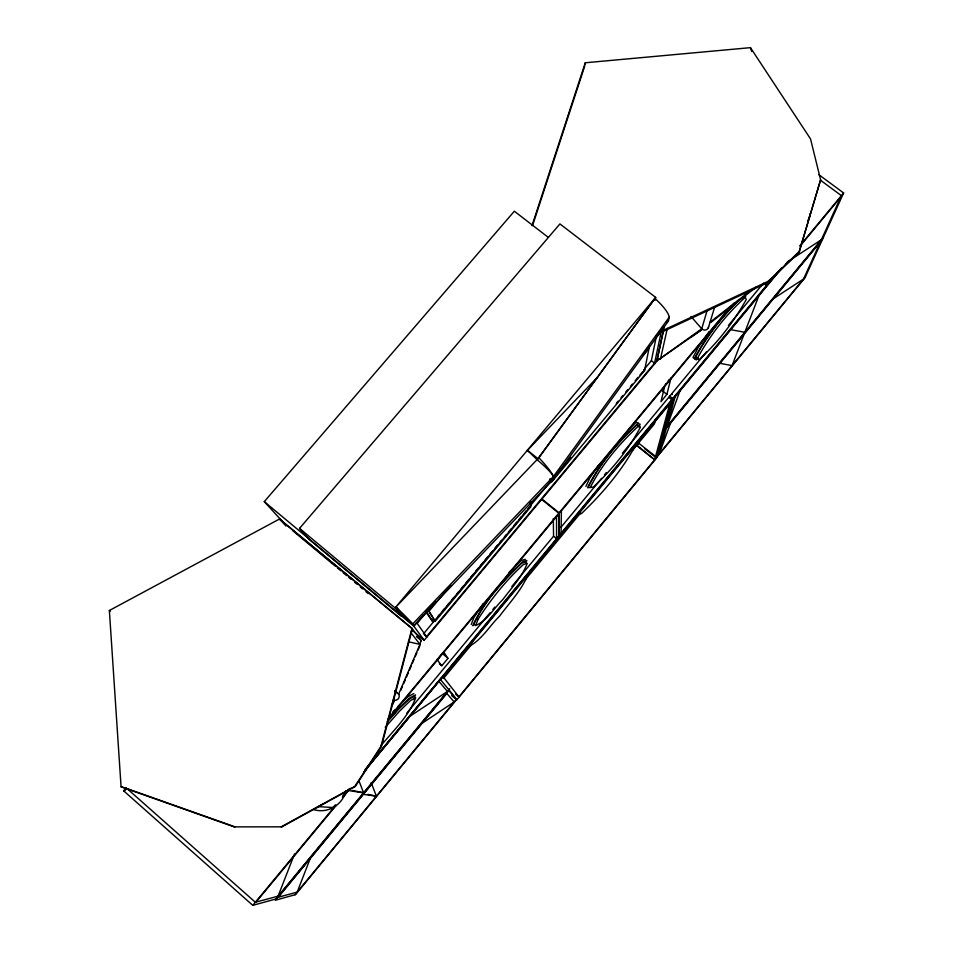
<?xml version="1.0" encoding="UTF-8"?>
<svg xmlns="http://www.w3.org/2000/svg" width="953" height="953" viewBox="0 0 953 953"><rect width="100%" height="100%" fill="white"/><g stroke="black" fill="none" stroke-linecap="round" stroke-linejoin="round"><path stroke-width="1.43" d="M558.684 536.742L558.803 513.202L541.435 499.241M558.97 536.408L559.113 512.833L541.745 498.872M561.067 533.871L561.388 510.832M585.202 64.578L585.261 62.779L750.452 47.65L810.538 138.947L820.604 179.807L798.983 252.521L767.677 282.648L663.205 331.418M443.693 651.876L447.886 658.428L441.847 665.706L439.381 663.812M411.243 633.102L411.994 628.349L279.527 519.004L109.369 610.504L121.067 786.797L234.188 826.87L281.909 826.835L355.278 786.511L381.414 746.556L412.363 628.837L280.218 519.766M655.14 300.195L655.676 297.384L559.935 223.931L299.54 528.391L309.368 539.577L401.32 616.162L395.066 607.919L299.54 528.391M550.953 481.289L551.716 481.896L644.597 370.55L649.458 346.046M644.728 368.668L651.375 360.699L656.522 335.539M654.342 364.237L661.62 329.964M660.417 359.317L667.326 328.404M655.473 419.654L654.437 423.894L632.673 450.15M664.491 387.144L660.965 401.689L666.886 394.351L670.983 378.091L670.328 378.484M391.48 705.458L394.28 700.205A4.086 4.026 -62.7 0 0 398.664 694.058L419.975 644.383L421.023 640.368L416.461 636.592M281.909 826.835L281.195 826.847L354.754 786.428L380.962 746.354L411.994 628.349L421.357 640.797M455.641 694.141L458.905 696.869L656.7 457.345L638.891 443.336L636.878 445.766L654.687 459.787L669.756 403.846M672.175 394.613L672.425 393.696M668.827 397.413L672.33 400.141L656.51 458.024L456.987 699.657L454.7 697.751M666.647 427.301L659.333 453.676L670.936 421.988M666.862 426.539L675.355 395.971M690.568 337.481L701.42 329.905L707.019 310.821M798.983 252.521L820.604 179.807M708.365 327.701L714.714 306.961M413.924 699.693L415.46 694.928L409.933 697.858L398.223 709.163L387.383 721.445M532.06 225.504L585.261 62.779M532.572 225.539L584.737 65.995M680.692 388.836L666.433 428.088L820.354 242.014M471.258 624.489L473.879 617.592L483.278 603.475M744.114 334.181L732.071 365.595L719.718 363.307M758.791 295.918L744.841 332.275L729.998 329.547M473.963 624.155C484.672 600.593 503.291 581.044 521.72 563.128L525.568 562.008M310.881 856.807L297.193 892.103L277.668 897.404M294.525 853.983L278.062 896.177L255.344 902.253L127.118 788.655M766.021 286.639L768.189 281.314L799.579 251.127M768.285 283.899L769.81 280.039M664.849 385.703L665.968 383.737M807.846 220.822L810.145 215.318M400.76 690.353L402.488 686.327M403.643 683.646L405.359 679.632M406.514 676.952L408.241 672.937M409.385 670.257L411.112 666.242M412.256 663.562L413.983 659.536M415.127 656.867L416.854 652.841M418.01 650.16L419.725 646.146M525.758 562.973L526.818 560.495L522.792 561.662C503.47 580.448 483.921 600.95 472.7 625.692L475.011 624.703M528.236 573.98C521.922 589.919 509.664 602.522 499.586 616.115C489.032 626.443 481.122 641.107 467.208 647.242M820.867 240.871L803.534 279.05L772.943 299.016M818.663 174.554L843.631 192.971L805.023 277.692L657.129 456.785L673.032 398.771L669.53 396.043M585.916 486.411L589.859 477.965L598.472 465.267M588.74 486.197C600.342 463.063 617.615 442.716 636.533 425.169L638.963 425.705M590.288 487.436C601.939 464.325 619.212 443.979 638.093 426.396L640.511 426.92C628.718 449.625 611.814 469.722 593.254 487.221L587.513 487.686C599.675 463.408 617.806 442.061 637.64 423.656L640.178 424.24L638.903 426.789M437.451 658.928L437.189 659.69L441.656 665.718M636.926 442.859C622.952 469.436 603.046 492.868 581.449 513.596L577.78 514.203M697.346 358.435C709.723 335.754 725.912 314.669 745.175 297.419L746.294 299.445C733.858 321.757 717.919 342.52 699.025 359.734L695.654 357.125C706.864 335.885 722.195 316.73 739.171 299.826M392.576 704.422L394.673 700.491L393.291 699.836M552.192 479.252A37.965 5.444 43.8 0 0 553.502 479.168L668.434 320.97L669.304 317.075A37.37 10.269 36 0 0 654.902 298.468L537.158 459.799A37.977 6.087 36.2 0 1 553.419 476.524L553.502 479.168L413.924 625.43A38.501 0.953 43.9 0 1 402.249 615.197L396.031 606.918A38.501 0.953 43.9 0 1 412.78 623.858L413.924 625.43M428.147 610.289L426.896 612.243L433.186 622.345L530.023 506.71M643.74 370.491L645.121 368.43M709.044 331.775L698.156 347.607L692.998 357.458L694.808 358.828M538.886 457.726L655.676 297.384L395.066 607.919L538.886 457.726A37.965 5.444 43.8 0 1 553.467 476.464L553.455 479.228A37.977 6.087 36.2 0 1 549.607 479.025M669.304 317.075L553.419 476.512L412.78 623.858M335.48 805.19L333.717 807.584L330.774 807.834M344.295 793.218L346.57 790.895L343.14 795.35M334.884 805.321L333.169 807.56L330.226 807.799M344.343 793.051L346.058 790.823A26.088 25.326 -68.8 0 1 313.656 809.609M335.42 805.368L333.717 807.584L318.028 806.607M275.703 899.048L449.709 688.709M664.706 429.148L823.452 237.261M448.982 690.127L276.287 898.882L252.783 905.35L123.628 790.823L126.177 787.821M664.491 429.922L822.939 238.369M278.252 897.238L446.826 693.45L444.348 695.094M295.001 894.76L456.296 699.442L451.734 695.619M657.32 456.106L805.476 276.692M406.597 713.38L490.033 612.803M492.868 609.372L494.774 607.085M511.832 586.512L553.55 536.229L553.324 518.48M560.888 527.378L601.593 478.311M604.428 474.892L606.322 472.605M622.416 453.211L706.649 351.669M728.414 325.426L763.436 283.208L766.462 285.495M342.306 797.137L348.941 789.132M365.059 769.69L558.97 535.777M561.079 533.239L768.737 282.755M252.783 905.35L335.146 806M342.746 796.827L348.441 789.954M365.547 769.321L441.156 678.131M342.794 797.173L349.441 789.155M365.595 769.667L781.627 267.769M799.65 246.017L843.631 192.971M256.023 902.074L336.195 805.356M342.806 797.387L350.347 788.286M363.546 772.371L438.952 681.407L436.486 683.027M672.33 400.141L440.584 679.703L456.987 699.657M675.093 396.877L780.471 269.759M801.211 244.742L840.808 196.973M443.3 677.071L672.079 401.046M443.455 678.465L471.842 644.216M525.77 579.15L580.639 512.94M388.24 718.491L730.617 306.437M388.562 718.836L733.941 303.125M655.902 336.802L664.324 326.724L656.855 361.223L424.204 640.273L413.936 626.276L423.561 614.768M425.467 612.481L429.279 607.931M417.164 623.357L434.782 602.356M656.593 336.897L661.358 331.191M530.309 502.576L530.666 506.877L435.211 621.308L428.314 610.563L435.878 601.498M435.211 621.308L429.029 611.147L450.793 585.106M643.239 355.064L648.922 348.262L648.123 347.654M423.358 633.995L434.759 620.332M437.606 616.913L439.512 614.637M442.359 611.218L444.265 608.943M447.112 605.524L449.018 603.249M451.865 599.83L453.759 597.555M456.618 594.136L458.512 591.861M461.359 588.442L463.265 586.166M466.112 582.748L468.959 579.341M470.865 577.053L473.712 573.646M475.618 571.359L478.466 567.952M480.36 565.677L483.219 562.258M485.113 559.983L487.96 556.564M489.866 554.289L492.713 550.87M494.619 548.594L497.466 545.176M499.741 542.579L501.635 540.315M504.471 536.92L506.353 534.645M509.188 531.25L511.082 528.986M513.917 525.591L516.752 522.184M518.646 519.921L521.482 516.526M523.364 514.263L526.199 510.856M528.093 508.592L529.987 506.329L530.666 506.877M530.714 505.316L551.62 480.264M553.8 477.882L555.694 475.607M558.541 472.2L561.388 468.793M563.283 466.529L566.118 463.11M568.024 460.847L570.859 457.44M570.847 457.869L549.655 482.861M616.281 403.405L618.175 401.13M621.022 397.723L622.917 395.459M625.752 392.052L627.646 389.777M630.481 386.382L632.375 384.107M635.222 380.7L638.057 377.305M639.951 375.029L642.798 371.622M126.284 788.893L124.581 790.895L123.628 790.823M668.244 380.747L669.03 379.83M284.899 524.162L264.291 501.635L514.334 211.221L548.32 237.392M380.664 746.02C393.136 730.76 408.658 716.477 415.722 697.775L410.457 700.598L399.295 711.403L385.238 727.365M387.406 721.766L397.723 710.068L408.897 699.288L414.174 696.476M509.057 572.312L521.327 560.459L525.377 559.316M392.648 712.26L394.625 710.021M597.769 376.9L527.45 450.316L537.158 459.799M437.117 660.179L442.216 653.436L447.91 658.178M397.663 706.769L408.325 696.5L413.864 693.593M578.078 515.156L579.46 513.846M628.956 428.767L636.032 422.393L638.581 422.989M698.263 358.149L696.25 359.936L694.451 358.578C705.875 336.635 721.85 317.135 738.98 299.433M710.009 322.233L752.036 289.509M710.819 322.483L756.241 287.115M708.579 326.76A3.883 3.705 8.5 0 1 701.753 328.773L656.808 361.008L663.467 330.203L768.189 281.314M701.42 329.905L660.655 358.245L657.034 359.936M409.671 716.465L447.433 691.461L438.69 681.085M421.976 723.351L454.188 701.992L446.612 693.188M787.214 262.027L821.367 239.775L841.404 195.651L820.545 180.272M234.188 826.87L235.022 826.859M125.188 788.262L126.296 788.345L121.067 786.797M363.367 794.349L376.399 796.184L371.146 782.58M348.464 790.561L363.581 792.813L358.936 780.733M552.085 479.049L553.931 478.227L553.026 475.773M352.491 790.466L363.581 792.813M367.977 794.397L376.399 796.184M408.432 641.762L419.975 644.383M127.69 788.846L233.628 826.358M109.369 610.504L110.488 611.04M394.53 691.223L399.045 694.368M651.375 360.699L654.568 363.176L426.539 636.652L424.419 634.877M643.847 369.967L644.597 370.55M662.311 390.801L666.886 394.351M644.859 448.851L655.354 457.106M537.957 458.703L527.378 450.257L529.665 452.163M654.687 459.787L636.449 444.896M394.876 690.794L397.151 692.628M553.55 536.229L556.576 538.671M428.314 610.563L429.029 611.147M432.96 619.557L434.675 620.987M433.186 622.345L425.8 611.874M264.291 501.635L413.936 626.276M292.893 530.821L335.146 566.034M337.422 567.94L340.852 570.799M343.14 572.693L346.558 575.552M348.846 577.458L351.121 579.364M354.552 582.212L356.839 584.118M360.258 586.977L362.545 588.883M365.964 591.73L368.251 593.636M411.636 629.802L424.204 640.273M279.527 519.004L285.971 526.032M690.973 316.444L701.753 328.773M443.05 676.749L459.096 697.108M410.874 632.625L420.309 644.812M416.806 622.857L426.861 637.092M744.603 294.572L745.794 296.728M750.452 47.65L751.738 51.51M531.059 501.874L531.298 504.756M556.528 515.942L556.576 539.279M668.434 320.97A37.37 10.269 36 0 1 666.552 321.852M810.241 213.484A25.945 24.337 8.8 0 1 808.775 218.928M789.56 260.86A24.444 23.039 9.3 0 1 785.308 264.303M321.864 804.57A27.78 26.934 -67.5 0 1 315.181 808.251M478.203 618.997L475.654 625.561C487.317 620.51 493.952 608.169 502.815 599.568C511.451 587.918 521.97 577.101 527.259 563.378L523.423 564.521C505.912 580.437 491.093 599.187 478.203 618.997M448.875 690.448L275.31 900.251L295.501 894.617L456.487 699.669L448.875 690.448"/></g></svg>
